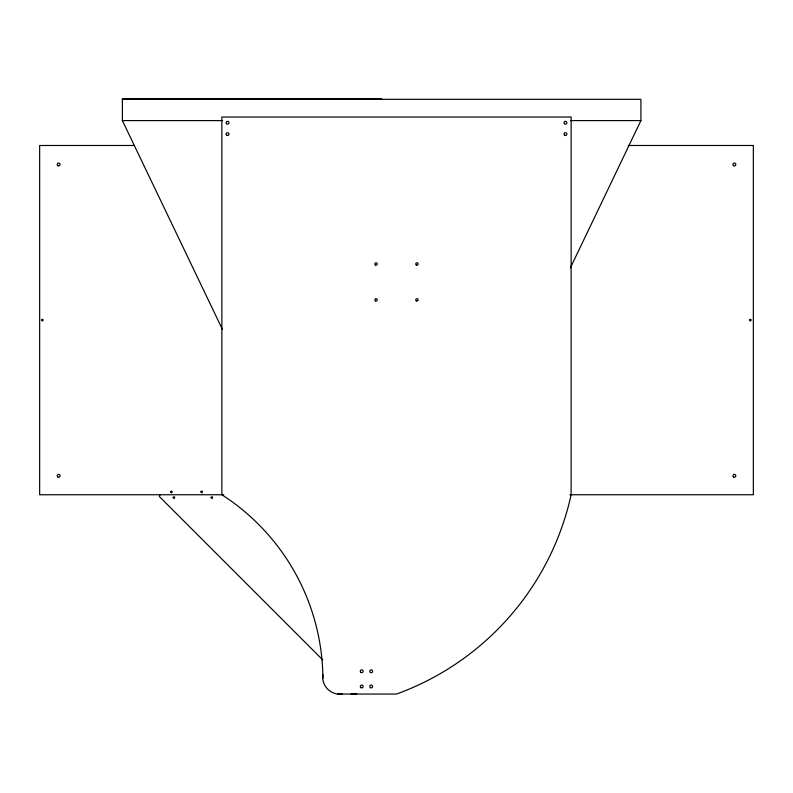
<?xml version="1.0" encoding="UTF-8"?>
<svg xmlns="http://www.w3.org/2000/svg" width="793" height="793" viewBox="0 0 793 793"><rect width="100%" height="100%" fill="white"/><g stroke="black" fill="none" stroke-linecap="round" stroke-linejoin="round"><path stroke-width="1.19" d="M322.781 678.302L322.85 674.546A220.335 220.335 0 0 0 221.871 494.743L221.871 117.017L571.129 117.017L571.129 494.743A274.903 274.903 0 0 1 396.5 694.053L337.788 694.053M322.85 674.546L322.92 679.859A17.238 17.238 0 0 0 337.045 693.984L342.358 694.053M160.047 494.743L159.324 496.497L322.652 659.835M570.365 267.875L640.922 120.586L640.922 99.323L122.38 99.323M381.651 99.323L381.651 98.778L122.38 98.778L122.38 120.586L222.625 120.586M570.385 120.586L640.922 120.586M134.523 145.486L39.65 145.486L39.65 494.743L223.705 494.743M628.205 145.486L753.35 145.486L753.35 494.743L569.969 494.743M351.021 693.895L356.721 693.895M122.38 120.586L222.347 329.254M170.515 491.769C172.131 495.219 172.983 488.875 170.515 491.769M200.887 491.769C202.502 495.219 203.355 488.875 200.887 491.769M41.563 319.926C42.951 323.475 44.22 317.2 41.563 319.926M173.112 497.389C174.43 500.958 175.818 494.703 173.112 497.389M211.077 497.389C212.395 500.958 213.773 494.703 211.077 497.389M749.593 319.857C750.713 323.494 752.428 317.329 749.593 319.857M370.49 672.504A1.427 1.427 0 0 0 372.631 671.274A1.427 1.427 0 0 0 370.49 670.035A1.427 1.427 0 0 0 370.49 672.504M564.725 135.335A1.427 1.427 0 0 0 566.856 134.096A1.427 1.427 0 0 0 564.725 132.867A1.427 1.427 0 0 0 564.725 135.335M226.56 123.718A1.427 1.427 0 0 0 228.939 123.074A1.427 1.427 0 0 0 227.194 121.339A1.427 1.427 0 0 0 226.56 123.718M361.003 687.69A1.427 1.427 0 0 0 363.135 686.46A1.427 1.427 0 0 0 361.003 685.221A1.427 1.427 0 0 0 361.003 687.69M370.49 687.69A1.427 1.427 0 0 0 372.631 686.46A1.427 1.427 0 0 0 370.49 685.221A1.427 1.427 0 0 0 370.49 687.69M564.428 123.718A1.427 1.427 0 0 0 566.807 123.074A1.427 1.427 0 0 0 565.062 121.339A1.427 1.427 0 0 0 564.428 123.718M375.436 265.001A1.199 1.199 0 0 0 377.25 264.01A1.199 1.199 0 0 0 375.486 262.929A1.199 1.199 0 0 0 375.436 265.001M416.335 300.874A1.199 1.199 0 0 0 418.149 299.873A1.199 1.199 0 0 0 416.375 298.802A1.199 1.199 0 0 0 416.335 300.874M416.335 265.001A1.199 1.199 0 0 0 418.149 264.01A1.199 1.199 0 0 0 416.375 262.929A1.199 1.199 0 0 0 416.335 265.001M375.436 300.874A1.199 1.199 0 0 0 377.25 299.873A1.199 1.199 0 0 0 375.486 298.802A1.199 1.199 0 0 0 375.436 300.874M226.857 135.335A1.427 1.427 0 0 0 228.989 134.096A1.427 1.427 0 0 0 226.857 132.867A1.427 1.427 0 0 0 226.857 135.335M360.706 672.276A1.427 1.427 0 0 0 363.085 671.641A1.427 1.427 0 0 0 361.34 669.897A1.427 1.427 0 0 0 360.706 672.276M733.654 476.999A1.427 1.427 0 0 0 735.795 475.76A1.427 1.427 0 0 0 733.654 474.531A1.427 1.427 0 0 0 733.654 476.999M57.919 476.999A1.427 1.427 0 0 0 60.06 475.76A1.427 1.427 0 0 0 57.919 474.531A1.427 1.427 0 0 0 57.919 476.999M733.654 165.697A1.427 1.427 0 0 0 735.795 164.468A1.427 1.427 0 0 0 733.654 163.239A1.427 1.427 0 0 0 733.654 165.697M57.919 165.697A1.427 1.427 0 0 0 60.06 164.468A1.427 1.427 0 0 0 57.919 163.239A1.427 1.427 0 0 0 57.919 165.697"/></g></svg>
